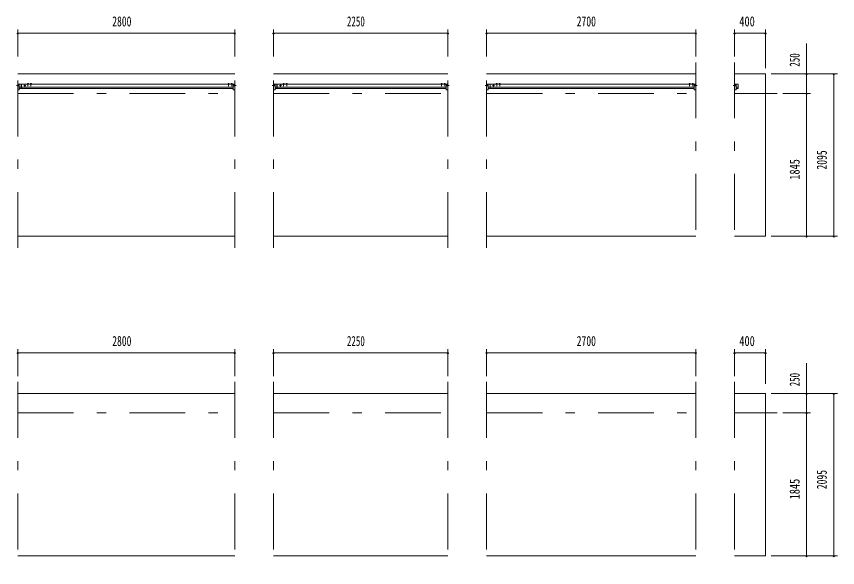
# Model space of a CAD drawing. Units: millimetres, scale not verified. Extents: x -26656 to 26658, y -10500 to 10500.
# Drawn here: x -15186 to -4588, y -7705 to -592 of the extents above; entities that cross this region are included whole.
import ezdxf
from ezdxf.enums import TextEntityAlignment as Align

# ---------------------------------------------------------------- set-up
doc = ezdxf.new("R2010")
doc.units = ezdxf.units.MM
doc.header["$LTSCALE"] = 60
doc.linetypes.add('USER3', pattern=[24, 12, -5, 2, -5])
for name, color, linetype, lineweight in [('0-2_1-05BOLD', 7, 'Continuous', 18), ('0-3_1-25CENTER', 3, 'USER3', 18), ('0-5_1-55DIM', 3, 'Continuous', 18)]:
    doc.layers.add(name, color=color, linetype=linetype, lineweight=lineweight)
doc.styles.add('ＭＳ ゴシック', font='')
doc.styles.get('ＭＳ ゴシック').set_extended_font_data('MS Gothic')

msp = doc.modelspace()

# ---------------------------------------------------------------- linework, layer by layer
at = {"layer": '0-2_1-05BOLD'}
for p, q in [((-15168.48, -1335.33), (-12368.48, -1335.33)), ((-11868.48, -1335.33), (-9618.48, -1335.33)), ((-9118.48, -1335.33), (-6418.48, -1335.33)), ((-5918.48, -1335.33), (-5518.49, -1335.33)), ((-5518.49, -1335.33), (-5518.49, -3430.33)), ((-15153.48, -1475.28), (-15168.48, -1475.28)), ((-15168.48, -1480), (-15163.48, -1482.89)), ((-12368.48, -1465.78), (-15164.2, -1465.78)), ((-15159.98, -1481.78), (-15163.68, -1481.78)), ((-15163.48, -1488.67), (-15163.48, -1482.89)), ((-15148.48, -1480.28), (-15148.48, -1540.78)), ((-15123.48, -1465.78), (-15123.48, -1523.38)), ((-15123.48, -1467.38), (-15122.48, -1467.38)), ((-15122.48, -1523.38), (-15122.48, -1465.78)), ((-15072.48, -1488.67), (-15072.48, -1482.89)), ((-15042.88, -1460.18), (-15043.76, -1460.68)), ((-15043.76, -1460.68), (-15043.76, -1464.18)), ((-15033.08, -1460.18), (-15042.88, -1460.18)), ((-15040.87, -1460.68), (-15040.87, -1464.18)), ((-15035.1, -1460.68), (-15035.1, -1464.18)), ((-15031.73, -1464.18), (-15031.73, -1465.78)), ((-15002.88, -1460.18), (-15003.76, -1460.68)), ((-15003.76, -1460.68), (-15003.76, -1464.18)), ((-14993.09, -1460.18), (-15002.88, -1460.18)), ((-15000.87, -1460.68), (-15000.87, -1464.18)), ((-14995.1, -1460.68), (-14995.1, -1464.18)), ((-14991.73, -1464.18), (-14991.73, -1465.78)), ((-12452.88, -1460.18), (-12453.76, -1460.68)), ((-12453.76, -1460.68), (-12453.76, -1464.18)), ((-12443.08, -1460.18), (-12452.88, -1460.18)), ((-12450.87, -1460.68), (-12450.87, -1464.18)), ((-12445.1, -1460.68), (-12445.1, -1464.18)), ((-12441.73, -1464.18), (-12441.73, -1465.78)), ((-12412.88, -1460.18), (-12413.76, -1460.68)), ((-12413.76, -1460.68), (-12413.76, -1464.18)), ((-12403.08, -1460.18), (-12412.88, -1460.18)), ((-12410.87, -1460.68), (-12410.87, -1464.18)), ((-12405.1, -1460.68), (-12405.1, -1464.18)), ((-12401.73, -1464.18), (-12401.73, -1465.78)), ((-12383.49, -1475.28), (-12368.48, -1475.28)), ((-12376.98, -1481.78), (-12373.29, -1481.78)), ((-12368.48, -1480), (-12373.48, -1482.89)), ((-12373.48, -1488.67), (-12373.48, -1482.89)), ((-11853.48, -1475.28), (-11868.48, -1475.28)), ((-11868.48, -1480), (-11863.48, -1482.89)), ((-9618.48, -1465.78), (-11864.2, -1465.78)), ((-11859.98, -1481.78), (-11863.68, -1481.78)), ((-11823.48, -1465.78), (-11823.48, -1523.38)), ((-11823.48, -1467.38), (-11822.48, -1467.38)), ((-11822.48, -1523.38), (-11822.48, -1465.78)), ((-11782.49, -1488.67), (-11782.49, -1482.89)), ((-11772.48, -1488.67), (-11772.48, -1482.89)), ((-11744.23, -1464.18), (-11744.23, -1465.78)), ((-11731.73, -1464.18), (-11744.23, -1464.18)), ((-11740.87, -1460.68), (-11740.87, -1464.18)), ((-11735.1, -1460.68), (-11735.1, -1464.18)), ((-11733.09, -1460.18), (-11732.21, -1460.68)), ((-11732.21, -1460.68), (-11732.21, -1464.18)), ((-11731.73, -1464.18), (-11731.73, -1465.78)), ((-11691.74, -1464.18), (-11704.23, -1464.18)), ((-11704.23, -1464.18), (-11704.23, -1465.78)), ((-11700.87, -1460.68), (-11700.87, -1464.18)), ((-11695.1, -1460.68), (-11695.1, -1464.18)), ((-11693.09, -1460.18), (-11692.21, -1460.68)), ((-11692.21, -1460.68), (-11692.21, -1464.18)), ((-11691.74, -1464.18), (-11691.74, -1465.78)), ((-9702.88, -1460.18), (-9703.76, -1460.68)), ((-9703.76, -1460.68), (-9703.76, -1464.18)), ((-9693.08, -1460.18), (-9702.88, -1460.18)), ((-9700.87, -1460.68), (-9700.87, -1464.18)), ((-9695.1, -1460.68), (-9695.1, -1464.18)), ((-9691.73, -1464.18), (-9691.73, -1465.78)), ((-9662.88, -1460.18), (-9663.76, -1460.68)), ((-9663.76, -1460.68), (-9663.76, -1464.18)), ((-9653.08, -1460.18), (-9662.88, -1460.18)), ((-9660.87, -1460.68), (-9660.87, -1464.18)), ((-9655.1, -1460.68), (-9655.1, -1464.18)), ((-9651.73, -1464.18), (-9651.73, -1465.78)), ((-9633.49, -1475.28), (-9618.48, -1475.28)), ((-9626.99, -1481.78), (-9623.29, -1481.78)), ((-9618.49, -1480), (-9623.49, -1482.89)), ((-9103.48, -1475.28), (-9118.48, -1475.28)), ((-9118.48, -1480), (-9113.48, -1482.89)), ((-6418.48, -1465.78), (-9114.2, -1465.78)), ((-9109.98, -1481.78), (-9113.68, -1481.78)), ((-9113.48, -1488.67), (-9113.48, -1482.89)), ((-9073.48, -1465.78), (-9073.48, -1523.38)), ((-9073.48, -1467.38), (-9072.49, -1467.38)), ((-9072.49, -1523.38), (-9072.49, -1465.78)), ((-9032.49, -1482.89), (-9027.48, -1480)), ((-9032.49, -1488.67), (-9032.49, -1482.89)), ((-9027.48, -1480), (-9022.49, -1482.89)), ((-8994.23, -1464.18), (-8994.23, -1465.78)), ((-8981.73, -1464.18), (-8994.23, -1464.18)), ((-8990.87, -1460.68), (-8990.87, -1464.18)), ((-8985.1, -1460.68), (-8985.1, -1464.18)), ((-8983.09, -1460.18), (-8982.21, -1460.68)), ((-8982.21, -1460.68), (-8982.21, -1464.18)), ((-8981.73, -1464.18), (-8981.73, -1465.78)), ((-8954.23, -1464.18), (-8954.23, -1465.78)), ((-8941.73, -1464.18), (-8954.23, -1464.18)), ((-8950.87, -1460.68), (-8950.87, -1464.18)), ((-8945.1, -1460.68), (-8945.1, -1464.18)), ((-8943.08, -1460.18), (-8942.21, -1460.68)), ((-8942.21, -1460.68), (-8942.21, -1464.18)), ((-8941.73, -1464.18), (-8941.73, -1465.78)), ((-6502.88, -1460.18), (-6503.76, -1460.68)), ((-6503.76, -1460.68), (-6503.76, -1464.18)), ((-6493.08, -1460.18), (-6502.88, -1460.18)), ((-6500.87, -1460.68), (-6500.87, -1464.18)), ((-6495.1, -1460.68), (-6495.1, -1464.18)), ((-6491.73, -1464.18), (-6491.73, -1465.78)), ((-6462.88, -1460.18), (-6463.76, -1460.68)), ((-6463.76, -1460.68), (-6463.76, -1464.18)), ((-6453.08, -1460.18), (-6462.88, -1460.18)), ((-6460.87, -1460.68), (-6460.87, -1464.18)), ((-6455.1, -1460.68), (-6455.1, -1464.18)), ((-6453.08, -1460.18), (-6452.21, -1460.68)), ((-6452.21, -1460.68), (-6452.21, -1464.18)), ((-6451.73, -1464.18), (-6451.73, -1465.78)), ((-6433.49, -1475.28), (-6418.48, -1475.28)), ((-6426.98, -1481.78), (-6423.29, -1481.78)), ((-6418.49, -1480), (-6423.49, -1482.89)), ((-5873.48, -1465.78), (-5918.48, -1465.78)), ((-5903.48, -1475.28), (-5918.48, -1475.28)), ((-5918.48, -1480), (-5913.48, -1482.89)), ((-5909.98, -1481.78), (-5913.68, -1481.78)), ((-5913.48, -1488.67), (-5913.48, -1482.89)), ((-5898.48, -1480.28), (-5898.48, -1540.78)), ((-5873.48, -1465.78), (-5873.48, -1523.38)), ((-15168.48, -1491.55), (-15163.48, -1488.67)), ((-15148.48, -1540.78), (-15168.48, -1540.78)), ((-15163.68, -1489.78), (-15159.98, -1489.78)), ((-12388.48, -1505.78), (-15148.48, -1505.78)), ((-12388.48, -1523.38), (-15148.48, -1523.38)), ((-15122.48, -1502.38), (-15123.48, -1502.38)), ((-15082.48, -1488.67), (-15077.48, -1491.55)), ((-15077.48, -1491.55), (-15072.48, -1488.67)), ((-12373.29, -1489.78), (-12376.98, -1489.78)), ((-12368.48, -1491.55), (-12373.48, -1488.67)), ((-11863.68, -1489.78), (-11859.98, -1489.78)), ((-9638.48, -1505.78), (-11848.49, -1505.78)), ((-9638.48, -1523.38), (-11848.49, -1523.38)), ((-11822.48, -1502.38), (-11823.48, -1502.38)), ((-11782.49, -1488.67), (-11777.48, -1491.55)), ((-11777.48, -1491.55), (-11772.48, -1488.67)), ((-9623.29, -1489.78), (-9626.99, -1489.78)), ((-9118.48, -1491.55), (-9113.48, -1488.67)), ((-9113.68, -1489.78), (-9109.98, -1489.78)), ((-6438.48, -1505.78), (-9098.48, -1505.78)), ((-6438.48, -1523.38), (-9098.48, -1523.38)), ((-9072.49, -1502.38), (-9073.48, -1502.38)), ((-6423.29, -1489.78), (-6426.98, -1489.78)), ((-5918.48, -1491.55), (-5913.48, -1488.67)), ((-5898.48, -1540.78), (-5918.48, -1540.78)), ((-5913.68, -1489.78), (-5909.98, -1489.78)), ((-5898.48, -1505.78), (-5873.48, -1505.78)), ((-5898.48, -1523.38), (-5873.48, -1523.38)), ((-12368.48, -3430.33), (-15168.48, -3430.33)), ((-9618.48, -3430.33), (-11868.48, -3430.33)), ((-6418.48, -3430.33), (-9118.48, -3430.33)), ((-5518.49, -3430.33), (-5918.48, -3430.33)), ((-15168.48, -5460.33), (-12368.48, -5460.33)), ((-11868.48, -5460.33), (-9618.48, -5460.33)), ((-9118.48, -5460.33), (-6418.48, -5460.33)), ((-5918.48, -5460.33), (-5518.49, -5460.33)), ((-5518.49, -5460.33), (-5518.49, -7555.33)), ((-12368.48, -7555.33), (-15168.48, -7555.33)), ((-9618.48, -7555.33), (-11868.48, -7555.33)), ((-6418.48, -7555.33), (-9118.48, -7555.33)), ((-5518.49, -7555.33), (-5918.48, -7555.33))]:
    msp.add_line(p, q, dxfattribs=at)
for points in [[(-15082.48, -1488.67), (-15082.48, -1482.89), (-15077.48, -1480), (-15072.48, -1482.89)], [(-15031.73, -1464.18), (-15044.23, -1464.18), (-15044.23, -1465.78)], [(-15033.08, -1460.18), (-15032.21, -1460.68), (-15032.21, -1464.18)], [(-14991.73, -1464.18), (-15004.23, -1464.18), (-15004.23, -1465.78)], [(-14993.09, -1460.18), (-14992.21, -1460.68), (-14992.21, -1464.18)], [(-12441.73, -1464.18), (-12454.23, -1464.18), (-12454.23, -1465.78)], [(-12443.08, -1460.18), (-12442.21, -1460.68), (-12442.21, -1464.18)], [(-12401.73, -1464.18), (-12414.23, -1464.18), (-12414.23, -1465.78)], [(-12403.08, -1460.18), (-12402.21, -1460.68), (-12402.21, -1464.18)], [(-12388.48, -1480.28), (-12388.48, -1540.78), (-12368.48, -1540.78)], [(-11848.49, -1480.28), (-11848.49, -1540.78), (-11868.48, -1540.78)], [(-11868.48, -1491.55), (-11863.48, -1488.67), (-11863.48, -1482.89)], [(-11782.49, -1482.89), (-11777.48, -1480), (-11772.48, -1482.89)], [(-11733.09, -1460.18), (-11742.88, -1460.18), (-11743.76, -1460.68), (-11743.76, -1464.18)], [(-11693.09, -1460.18), (-11702.88, -1460.18), (-11703.76, -1460.68), (-11703.76, -1464.18)], [(-9691.73, -1464.18), (-9704.23, -1464.18), (-9704.23, -1465.78)], [(-9693.08, -1460.18), (-9692.21, -1460.68), (-9692.21, -1464.18)], [(-9651.73, -1464.18), (-9664.23, -1464.18), (-9664.23, -1465.78)], [(-9653.08, -1460.18), (-9652.21, -1460.68), (-9652.21, -1464.18)], [(-9638.48, -1480.28), (-9638.48, -1540.78), (-9618.48, -1540.78)], [(-9618.48, -1491.55), (-9623.49, -1488.67), (-9623.49, -1482.89)], [(-9098.48, -1480.28), (-9098.48, -1540.78), (-9118.48, -1540.78)], [(-9032.49, -1488.67), (-9027.48, -1491.55), (-9022.49, -1488.67), (-9022.49, -1482.89)], [(-8983.09, -1460.18), (-8992.88, -1460.18), (-8993.76, -1460.68), (-8993.76, -1464.18)], [(-8943.08, -1460.18), (-8952.88, -1460.18), (-8953.76, -1460.68), (-8953.76, -1464.18)], [(-6491.73, -1464.18), (-6504.23, -1464.18), (-6504.23, -1465.78)], [(-6493.08, -1460.18), (-6492.21, -1460.68), (-6492.21, -1464.18)], [(-6451.73, -1464.18), (-6464.23, -1464.18), (-6464.23, -1465.78)], [(-6438.48, -1480.28), (-6438.48, -1540.78), (-6418.48, -1540.78)], [(-6418.48, -1491.55), (-6423.49, -1488.67), (-6423.49, -1482.89)]]:
    msp.add_lwpolyline(points, dxfattribs=at)
for centre, radius in [((-15077.48, -1485.78), 6.25), ((-15077.48, -1485.78), 4.9), ((-11777.48, -1485.78), 6.25), ((-11777.48, -1485.78), 4.9), ((-9027.48, -1485.78), 6.25), ((-9027.48, -1485.78), 4.9)]:
    msp.add_circle(centre, radius, dxfattribs=at)
for centre, radius, start, end in [((-15168.48, -1485.78), 6.25, 270, 90), ((-15168.48, -1485.78), 4.9, 270, 90), ((-15159.98, -1485.78), 4, 270, 90), ((-15153.48, -1480.28), 5, 0, 90), ((-15042.31, -1462.49), 2.32, 51.45377, 90), ((-15037.98, -1468.69), 8.51, 70.16867, 109.82912), ((-15033.65, -1462.5), 2.32, 90, 128.53143), ((-15002.32, -1462.49), 2.32, 51.45377, 90), ((-14997.98, -1468.69), 8.51, 70.16867, 109.82912), ((-14993.66, -1462.5), 2.32, 90, 128.53143), ((-12452.31, -1462.49), 2.32, 51.45377, 90), ((-12447.98, -1468.69), 8.51, 70.16867, 109.82912), ((-12443.65, -1462.5), 2.32, 90, 128.53143), ((-12412.31, -1462.49), 2.32, 51.45377, 90), ((-12407.98, -1468.69), 8.51, 70.16867, 109.82912), ((-12403.65, -1462.5), 2.32, 90, 128.53143), ((-12383.49, -1480.28), 5, 90, 180), ((-12376.98, -1485.78), 4, 90, 270), ((-12368.48, -1485.78), 6.25, 90, 270), ((-12368.48, -1485.78), 4.9, 90, 270), ((-11868.48, -1485.78), 6.25, 270, 90), ((-11868.48, -1485.78), 4.9, 270, 90), ((-11859.98, -1485.78), 4, 270, 90), ((-11853.48, -1480.28), 5, 0, 90), ((-11742.32, -1462.49), 2.32, 51.45377, 90), ((-11737.98, -1468.69), 8.51, 70.16867, 109.82912), ((-11733.66, -1462.5), 2.32, 90, 128.53143), ((-11702.32, -1462.49), 2.32, 51.45377, 90), ((-11697.98, -1468.69), 8.51, 70.16867, 109.82912), ((-11693.66, -1462.5), 2.32, 90, 128.53143), ((-9702.31, -1462.49), 2.32, 51.45377, 90), ((-9697.98, -1468.69), 8.51, 70.16867, 109.82912), ((-9693.65, -1462.5), 2.32, 90, 128.53143), ((-9662.31, -1462.49), 2.32, 51.45377, 90), ((-9657.98, -1468.69), 8.51, 70.16867, 109.82912), ((-9653.65, -1462.5), 2.32, 90, 128.53143), ((-9633.49, -1480.28), 5, 90, 180), ((-9626.99, -1485.78), 4, 90, 270), ((-9618.48, -1485.78), 6.25, 90, 270), ((-9618.48, -1485.78), 4.9, 90, 270), ((-9118.48, -1485.78), 6.25, 270, 90), ((-9118.48, -1485.78), 4.9, 270, 90), ((-9109.98, -1485.78), 4, 270, 90), ((-9103.48, -1480.28), 5, 0, 90), ((-8992.32, -1462.49), 2.32, 51.45377, 90), ((-8987.98, -1468.69), 8.51, 70.16867, 109.82912), ((-8983.65, -1462.5), 2.32, 90, 128.53143), ((-8952.31, -1462.49), 2.32, 51.45377, 90), ((-8947.99, -1468.69), 8.51, 70.16867, 109.82912), ((-8943.66, -1462.5), 2.32, 90, 128.53143), ((-6502.31, -1462.49), 2.32, 51.45377, 90), ((-6497.98, -1468.69), 8.51, 70.16867, 109.82912), ((-6493.65, -1462.5), 2.32, 90, 128.53143), ((-6462.31, -1462.49), 2.32, 51.45377, 90), ((-6457.98, -1468.69), 8.51, 70.16867, 109.82912), ((-6453.65, -1462.5), 2.32, 90, 128.53143), ((-6433.49, -1480.28), 5, 90, 180), ((-6426.98, -1485.78), 4, 90, 270), ((-6418.48, -1485.78), 6.25, 90, 270), ((-6418.48, -1485.78), 4.9, 90, 270), ((-5918.48, -1485.78), 6.25, 270, 90), ((-5918.48, -1485.78), 4.9, 270, 90), ((-5909.98, -1485.78), 4, 270, 90), ((-5903.48, -1480.28), 5, 0, 90)]:
    msp.add_arc(centre, radius, start, end, dxfattribs=at)
at = {"layer": '0-3_1-25CENTER'}
for p, q in [((-15168.48, -3580.33), (-15168.48, -1185.33)), ((-12368.48, -3580.33), (-12368.48, -1185.33)), ((-11868.48, -3580.33), (-11868.48, -1185.33)), ((-9618.48, -3580.33), (-9618.48, -1185.33)), ((-9118.48, -3580.33), (-9118.48, -1185.33)), ((-6418.48, -1185.33), (-6418.48, -3580.33)), ((-5918.48, -1185.33), (-5918.48, -3580.33)), ((-15077.48, -1505.78), (-15077.48, -1465.78)), ((-15037.98, -1457.76), (-15037.98, -1492.64)), ((-14997.98, -1457.76), (-14997.98, -1492.64)), ((-12447.98, -1457.76), (-12447.98, -1492.64)), ((-12407.98, -1457.76), (-12407.98, -1492.64)), ((-11777.48, -1505.78), (-11777.48, -1465.78)), ((-11737.98, -1457.76), (-11737.98, -1492.64)), ((-11697.98, -1457.76), (-11697.98, -1492.64)), ((-9697.98, -1457.76), (-9697.98, -1492.64)), ((-9657.98, -1457.76), (-9657.98, -1492.64)), ((-9027.48, -1505.78), (-9027.48, -1465.78)), ((-8987.98, -1457.76), (-8987.98, -1492.64)), ((-8947.99, -1457.76), (-8947.99, -1492.64)), ((-6497.98, -1457.76), (-6497.98, -1492.64)), ((-6457.98, -1457.76), (-6457.98, -1492.64)), ((-15185.98, -1485.78), (-15150.98, -1485.78)), ((-15168.48, -1585.33), (-12368.48, -1585.33)), ((-15089.98, -1485.78), (-15064.98, -1485.78)), ((-12350.98, -1485.78), (-12385.98, -1485.78)), ((-11885.98, -1485.78), (-11850.98, -1485.78)), ((-11868.48, -1585.33), (-9618.48, -1585.33)), ((-11789.99, -1485.78), (-11764.99, -1485.78)), ((-9600.99, -1485.78), (-9635.98, -1485.78)), ((-9135.98, -1485.78), (-9100.98, -1485.78)), ((-9118.48, -1585.33), (-6418.48, -1585.33)), ((-9039.99, -1485.78), (-9014.98, -1485.78)), ((-6400.99, -1485.78), (-6435.98, -1485.78)), ((-5935.98, -1485.78), (-5900.98, -1485.78)), ((-5918.48, -1585.33), (-5368.48, -1585.33)), ((-15168.48, -5310.33), (-15168.48, -7705.33)), ((-12368.48, -5310.33), (-12368.48, -7705.33)), ((-11868.48, -5310.33), (-11868.48, -7705.33)), ((-9618.48, -5310.33), (-9618.48, -7705.33)), ((-9118.48, -5310.33), (-9118.48, -7705.33)), ((-6418.48, -5310.33), (-6418.48, -7705.33)), ((-5918.48, -5310.33), (-5918.48, -7705.33)), ((-15168.48, -5710.33), (-12368.48, -5710.33)), ((-11868.48, -5710.33), (-9618.48, -5710.33)), ((-9118.48, -5710.33), (-6418.48, -5710.33)), ((-5918.48, -5710.33), (-5368.49, -5710.33))]:
    msp.add_line(p, q, dxfattribs=at)
at = {"layer": '0-5_1-55DIM'}
for p, q in [((-15158.48, -810.33), (-15178.48, -810.33)), ((-15168.48, -1110.33), (-15168.48, -760.33)), ((-15168.48, -810.33), (-12368.48, -810.33)), ((-12358.48, -810.33), (-12378.48, -810.33)), ((-12368.48, -1110.33), (-12368.48, -760.33)), ((-11858.48, -810.33), (-11878.48, -810.33)), ((-11868.48, -1110.33), (-11868.48, -760.33)), ((-11868.48, -810.33), (-9618.48, -810.33)), ((-9608.48, -810.33), (-9628.48, -810.33)), ((-9618.48, -1110.33), (-9618.48, -760.33)), ((-9108.48, -810.33), (-9128.48, -810.33)), ((-9118.48, -1110.33), (-9118.48, -760.33)), ((-9118.48, -810.33), (-6418.48, -810.33)), ((-6408.48, -810.33), (-6428.48, -810.33)), ((-6418.48, -1110.33), (-6418.48, -760.33)), ((-5908.48, -810.33), (-5928.48, -810.33)), ((-5918.48, -1110.33), (-5918.48, -760.33)), ((-5918.48, -810.33), (-5518.49, -810.33)), ((-5508.49, -810.33), (-5528.49, -810.33)), ((-5518.49, -1260.33), (-5518.49, -760.33)), ((-4988.49, -3430.33), (-4988.49, -942.83)), ((-5443.49, -1335.33), (-4588.48, -1335.33)), ((-4978.49, -1335.33), (-4998.49, -1335.33)), ((-4628.48, -1335.33), (-4648.48, -1335.33)), ((-4638.48, -1335.33), (-4638.48, -3430.33)), ((-5293.48, -1585.33), (-4938.49, -1585.33)), ((-4978.49, -1585.33), (-4998.49, -1585.33)), ((-5443.49, -3430.33), (-4588.48, -3430.33)), ((-4978.49, -3430.33), (-4998.49, -3430.33)), ((-4628.48, -3430.33), (-4648.48, -3430.33)), ((-15158.48, -4935.33), (-15178.48, -4935.33)), ((-15168.48, -5235.33), (-15168.48, -4885.33)), ((-15168.48, -4935.33), (-12368.48, -4935.33)), ((-12358.48, -4935.33), (-12378.48, -4935.33)), ((-12368.48, -5235.33), (-12368.48, -4885.33)), ((-11858.48, -4935.33), (-11878.48, -4935.33)), ((-11868.48, -5235.33), (-11868.48, -4885.33)), ((-11868.48, -4935.33), (-9618.48, -4935.33)), ((-9608.48, -4935.33), (-9628.48, -4935.33)), ((-9618.48, -5235.33), (-9618.48, -4885.33)), ((-9108.48, -4935.33), (-9128.48, -4935.33)), ((-9118.48, -5235.33), (-9118.48, -4885.33)), ((-9118.48, -4935.33), (-6418.48, -4935.33)), ((-6408.48, -4935.33), (-6428.48, -4935.33)), ((-6418.48, -5235.33), (-6418.48, -4885.33)), ((-5908.48, -4935.33), (-5928.48, -4935.33)), ((-5918.48, -5235.33), (-5918.48, -4885.33)), ((-5918.48, -4935.33), (-5518.49, -4935.33)), ((-5508.49, -4935.33), (-5528.49, -4935.33)), ((-5518.49, -4885.33), (-5518.49, -5335.33)), ((-4988.49, -7555.33), (-4988.49, -5067.83)), ((-5443.49, -5460.33), (-4588.49, -5460.33)), ((-4978.49, -5460.33), (-4998.49, -5460.33)), ((-4628.49, -5460.33), (-4648.49, -5460.33)), ((-4638.49, -5460.33), (-4638.49, -7555.33)), ((-5293.49, -5710.33), (-4938.49, -5710.33)), ((-4978.49, -5710.33), (-4998.49, -5710.33)), ((-5443.49, -7555.33), (-4588.49, -7555.33)), ((-4978.49, -7555.33), (-4998.49, -7555.33)), ((-4628.49, -7555.33), (-4648.49, -7555.33))]:
    msp.add_line(p, q, dxfattribs=at)
for centre in [(-15168.48, -810.33), (-12368.48, -810.33), (-11868.48, -810.33), (-9618.48, -810.33), (-9118.48, -810.33), (-6418.48, -810.33), (-5918.48, -810.33), (-5518.49, -810.33), (-4988.49, -1335.33), (-4638.48, -1335.33), (-4988.49, -1585.33), (-4988.49, -3430.33), (-4638.48, -3430.33), (-15168.48, -4935.33), (-12368.48, -4935.33), (-11868.48, -4935.33), (-9618.48, -4935.33), (-9118.48, -4935.33), (-6418.48, -4935.33), (-5918.48, -4935.33), (-5518.49, -4935.33), (-4988.49, -5460.33), (-4638.49, -5460.33), (-4988.49, -5710.33), (-4988.49, -7555.33), (-4638.49, -7555.33)]:
    msp.add_arc(centre, 10, 180, 0, dxfattribs=at)

# ---------------------------------------------------------------- texts
at = {"layer": '0-5_1-55DIM', "color": 7, "style": 'ＭＳ ゴシック'}
for s, width, p in [('2800', 0.7, (-13949.75, -760.33)), ('2250', 0.65, (-10920.17, -760.33)), ('2700', 0.7, (-7955.08, -760.33)), ('400', 0.75, (-5856.11, -760.33)), ('2800', 0.7, (-13949.75, -4885.33)), ('2250', 0.65, (-10920.17, -4885.33)), ('2700', 0.7, (-7955.08, -4885.33)), ('400', 0.75, (-5856.11, -4885.33))]:
    msp.add_text(s, height=130.2, dxfattribs=dict(at, width=width)).set_placement(p, align=Align.BOTTOM_LEFT)
for s, width, p in [('250', 0.65, (-5038.49, -1240.91)), ('2095', 0.7, (-4688.49, -2568.84)), ('1845', 0.75, (-5038.49, -2700.06)), ('250', 0.65, (-5038.49, -5365.91)), ('2095', 0.7, (-4688.49, -6693.84)), ('1845', 0.75, (-5038.49, -6825.06))]:
    msp.add_text(s, height=130.2, rotation=90, dxfattribs=dict(at, width=width)).set_placement(p, align=Align.BOTTOM_LEFT)

doc.saveas('drawing.dxf')
